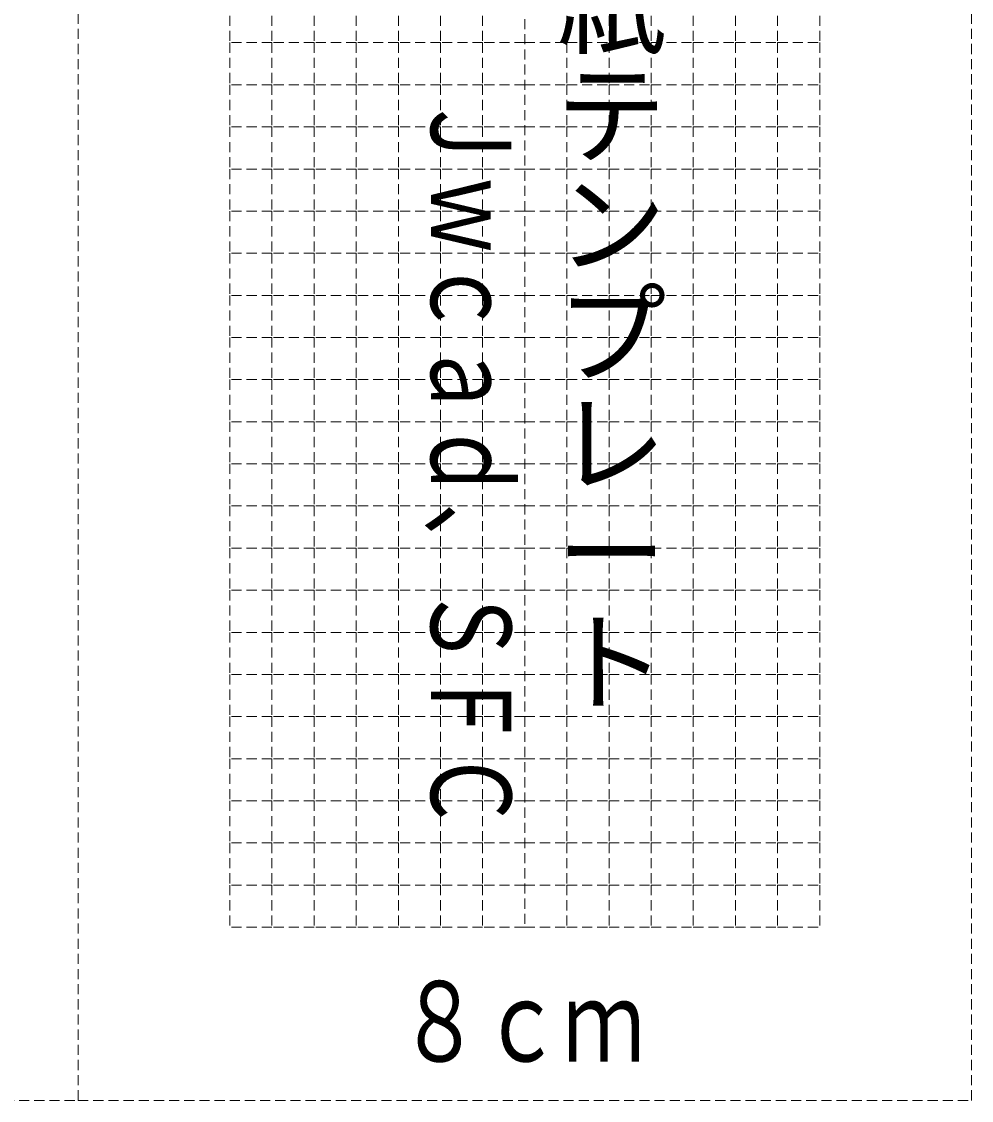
# Model space of a CAD drawing. Units: millimetres on the paper. Extents: x -148 to 311, y -210 to 210.
# Drawn here: x 197.9 to 310.6, y -126.3 to 1.8 of the extents above; entities that cross this region are included whole.
import ezdxf
from ezdxf.enums import TextEntityAlignment as Align

# ---------------------------------------------------------------- set-up
doc = ezdxf.new("R2010")
doc.units = ezdxf.units.MM
doc.linetypes.add('DASHED1', pattern=[1.8, 1.2, -0.6])
doc.layers.add('0-0', color=3, linetype='DASHED1', lineweight=9)
doc.styles.add('@ＭＳ ゴシック', font='')
doc.styles.add('ＭＳ ゴシック', font='')
doc.styles.get('@ＭＳ ゴシック').set_extended_font_data('@MS Gothic')
doc.styles.get('ＭＳ ゴシック').set_extended_font_data('MS Gothic')

msp = doc.modelspace()

# ---------------------------------------------------------------- linework, layer by layer
at = {"layer": '0-0'}
for p, q in [((204.566, -126.299), (204.566, 176.701)), ((310.566, -126.299), (310.566, 176.701)), ((257.566, 99.261), (257.566, -105.739)), ((247.566, 4.261), (247.566, -0.739)), ((252.566, 4.261), (252.566, -0.739)), ((262.566, 4.261), (262.566, -0.739)), ((267.566, 4.261), (267.566, -0.739)), ((247.566, -0.739), (247.566, -5.739)), ((252.566, -0.739), (252.566, -5.739)), ((262.566, -0.739), (262.566, -5.739)), ((267.566, -0.739), (267.566, -5.739)), ((247.566, -5.739), (247.566, -10.739)), ((252.566, -5.739), (252.566, -10.739)), ((262.566, -5.739), (262.566, -10.739)), ((267.566, -5.739), (267.566, -10.739)), ((247.566, -10.739), (247.566, -15.739)), ((252.566, -10.739), (252.566, -15.739)), ((262.566, -10.739), (262.566, -15.739)), ((267.566, -10.739), (267.566, -15.739)), ((247.566, -15.739), (247.566, -20.739)), ((252.566, -15.739), (252.566, -20.739)), ((262.566, -15.739), (262.566, -20.739)), ((267.566, -15.739), (267.566, -20.739)), ((247.566, -20.739), (247.566, -25.739)), ((252.566, -20.739), (252.566, -25.739)), ((262.566, -20.739), (262.566, -25.739)), ((267.566, -20.739), (267.566, -25.739)), ((247.566, -25.739), (247.566, -30.739)), ((252.566, -25.739), (252.566, -30.739)), ((262.566, -25.739), (262.566, -30.739)), ((267.566, -25.739), (267.566, -30.739)), ((247.566, -30.739), (247.566, -35.739)), ((252.566, -30.739), (252.566, -35.739)), ((262.566, -30.739), (262.566, -35.739)), ((267.566, -30.739), (267.566, -35.739)), ((247.566, -35.739), (247.566, -40.739)), ((252.566, -35.739), (252.566, -40.739)), ((262.566, -35.739), (262.566, -40.739)), ((267.566, -35.739), (267.566, -40.739)), ((247.566, -40.739), (247.566, -45.739)), ((252.566, -40.739), (252.566, -45.739)), ((262.566, -40.739), (262.566, -45.739)), ((267.566, -40.739), (267.566, -45.739)), ((247.566, -45.739), (247.566, -50.739)), ((252.566, -45.739), (252.566, -50.739)), ((262.566, -45.739), (262.566, -50.739)), ((267.566, -45.739), (267.566, -50.739)), ((247.566, -50.739), (247.566, -55.739)), ((252.566, -50.739), (252.566, -55.739)), ((262.566, -50.739), (262.566, -55.739)), ((267.566, -50.739), (267.566, -55.739)), ((247.566, -55.739), (247.566, -60.739)), ((252.566, -55.739), (252.566, -60.739)), ((262.566, -55.739), (262.566, -60.739)), ((267.566, -55.739), (267.566, -60.739)), ((247.566, -60.739), (247.566, -65.739)), ((252.566, -60.739), (252.566, -65.739)), ((262.566, -60.739), (262.566, -65.739)), ((267.566, -60.739), (267.566, -65.739)), ((247.566, -65.739), (247.566, -70.739)), ((252.566, -65.739), (252.566, -70.739)), ((262.566, -65.739), (262.566, -70.739)), ((267.566, -65.739), (267.566, -70.739)), ((247.566, -70.739), (247.566, -75.739)), ((252.566, -70.739), (252.566, -75.739)), ((262.566, -70.739), (262.566, -75.739)), ((267.566, -70.739), (267.566, -75.739)), ((247.566, -75.739), (247.566, -80.739)), ((252.566, -75.739), (252.566, -80.739)), ((262.566, -75.739), (262.566, -80.739)), ((267.566, -75.739), (267.566, -80.739)), ((247.566, -80.739), (247.566, -85.739)), ((252.566, -80.739), (252.566, -85.739)), ((262.566, -80.739), (262.566, -85.739)), ((267.566, -80.739), (267.566, -85.739)), ((247.566, -85.739), (247.566, -90.739)), ((252.566, -85.739), (252.566, -90.739)), ((262.566, -85.739), (262.566, -90.739)), ((267.566, -85.739), (267.566, -90.739)), ((247.566, -90.739), (247.566, -95.739)), ((252.566, -90.739), (252.566, -95.739)), ((262.566, -90.739), (262.566, -95.739)), ((267.566, -90.739), (267.566, -95.739)), ((247.566, -95.739), (247.566, -100.739)), ((252.566, -95.739), (252.566, -100.739)), ((262.566, -95.739), (262.566, -100.739)), ((267.566, -95.739), (267.566, -100.739)), ((247.566, -100.739), (247.566, -105.739)), ((252.566, -100.739), (252.566, -105.739)), ((262.566, -100.739), (262.566, -105.739)), ((267.566, -100.739), (267.566, -105.739)), ((227.566, -105.739), (222.566, -105.739)), ((232.566, -105.739), (227.566, -105.739)), ((237.566, -105.739), (232.566, -105.739)), ((242.566, -105.739), (237.566, -105.739)), ((247.566, -105.739), (242.566, -105.739)), ((267.566, -105.739), (272.566, -105.739)), ((272.566, -105.739), (277.566, -105.739)), ((277.566, -105.739), (282.566, -105.739)), ((282.566, -105.739), (287.566, -105.739)), ((287.566, -105.739), (292.566, -105.739)), ((98.566, -126.299), (204.566, -126.299)), ((204.566, -126.299), (310.566, -126.299))]:
    msp.add_line(p, q, dxfattribs=at)
for points in [[(227.566, 4.261), (222.566, 4.261), (222.566, -0.739)], [(232.566, 4.261), (227.566, 4.261), (227.566, -0.739)], [(237.566, 4.261), (232.566, 4.261), (232.566, -0.739)], [(242.566, 4.261), (237.566, 4.261), (237.566, -0.739)], [(247.566, 4.261), (242.566, 4.261), (242.566, -0.739)], [(267.566, 4.261), (272.566, 4.261), (272.566, -0.739)], [(272.566, 4.261), (277.566, 4.261), (277.566, -0.739)], [(277.566, 4.261), (282.566, 4.261), (282.566, -0.739)], [(282.566, 4.261), (287.566, 4.261), (287.566, -0.739)], [(287.566, 4.261), (292.566, 4.261), (292.566, -0.739)], [(227.566, -0.739), (222.566, -0.739), (222.566, -5.739)], [(232.566, -0.739), (227.566, -0.739), (227.566, -5.739)], [(237.566, -0.739), (232.566, -0.739), (232.566, -5.739)], [(242.566, -0.739), (237.566, -0.739), (237.566, -5.739)], [(247.566, -0.739), (242.566, -0.739), (242.566, -5.739)], [(257.566, -0.739), (252.566, -0.739), (247.566, -0.739)], [(257.566, -0.739), (262.566, -0.739), (267.566, -0.739)], [(267.566, -0.739), (272.566, -0.739), (272.566, -5.739)], [(272.566, -0.739), (277.566, -0.739), (277.566, -5.739)], [(277.566, -0.739), (282.566, -0.739), (282.566, -5.739)], [(282.566, -0.739), (287.566, -0.739), (287.566, -5.739)], [(287.566, -0.739), (292.566, -0.739), (292.566, -5.739)], [(227.566, -5.739), (222.566, -5.739), (222.566, -10.739)], [(232.566, -5.739), (227.566, -5.739), (227.566, -10.739)], [(237.566, -5.739), (232.566, -5.739), (232.566, -10.739)], [(242.566, -5.739), (237.566, -5.739), (237.566, -10.739)], [(247.566, -5.739), (242.566, -5.739), (242.566, -10.739)], [(257.566, -5.739), (252.566, -5.739), (247.566, -5.739)], [(257.566, -5.739), (262.566, -5.739), (267.566, -5.739)], [(267.566, -5.739), (272.566, -5.739), (272.566, -10.739)], [(272.566, -5.739), (277.566, -5.739), (277.566, -10.739)], [(277.566, -5.739), (282.566, -5.739), (282.566, -10.739)], [(282.566, -5.739), (287.566, -5.739), (287.566, -10.739)], [(287.566, -5.739), (292.566, -5.739), (292.566, -10.739)], [(227.566, -10.739), (222.566, -10.739), (222.566, -15.739)], [(232.566, -10.739), (227.566, -10.739), (227.566, -15.739)], [(237.566, -10.739), (232.566, -10.739), (232.566, -15.739)], [(242.566, -10.739), (237.566, -10.739), (237.566, -15.739)], [(247.566, -10.739), (242.566, -10.739), (242.566, -15.739)], [(257.566, -10.739), (252.566, -10.739), (247.566, -10.739)], [(257.566, -10.739), (262.566, -10.739), (267.566, -10.739)], [(267.566, -10.739), (272.566, -10.739), (272.566, -15.739)], [(272.566, -10.739), (277.566, -10.739), (277.566, -15.739)], [(277.566, -10.739), (282.566, -10.739), (282.566, -15.739)], [(282.566, -10.739), (287.566, -10.739), (287.566, -15.739)], [(287.566, -10.739), (292.566, -10.739), (292.566, -15.739)], [(227.566, -15.739), (222.566, -15.739), (222.566, -20.739)], [(232.566, -15.739), (227.566, -15.739), (227.566, -20.739)], [(237.566, -15.739), (232.566, -15.739), (232.566, -20.739)], [(242.566, -15.739), (237.566, -15.739), (237.566, -20.739)], [(247.566, -15.739), (242.566, -15.739), (242.566, -20.739)], [(257.566, -15.739), (252.566, -15.739), (247.566, -15.739)], [(257.566, -15.739), (262.566, -15.739), (267.566, -15.739)], [(267.566, -15.739), (272.566, -15.739), (272.566, -20.739)], [(272.566, -15.739), (277.566, -15.739), (277.566, -20.739)], [(277.566, -15.739), (282.566, -15.739), (282.566, -20.739)], [(282.566, -15.739), (287.566, -15.739), (287.566, -20.739)], [(287.566, -15.739), (292.566, -15.739), (292.566, -20.739)], [(227.566, -20.739), (222.566, -20.739), (222.566, -25.739)], [(232.566, -20.739), (227.566, -20.739), (227.566, -25.739)], [(237.566, -20.739), (232.566, -20.739), (232.566, -25.739)], [(242.566, -20.739), (237.566, -20.739), (237.566, -25.739)], [(247.566, -20.739), (242.566, -20.739), (242.566, -25.739)], [(257.566, -20.739), (252.566, -20.739), (247.566, -20.739)], [(257.566, -20.739), (262.566, -20.739), (267.566, -20.739)], [(267.566, -20.739), (272.566, -20.739), (272.566, -25.739)], [(272.566, -20.739), (277.566, -20.739), (277.566, -25.739)], [(277.566, -20.739), (282.566, -20.739), (282.566, -25.739)], [(282.566, -20.739), (287.566, -20.739), (287.566, -25.739)], [(287.566, -20.739), (292.566, -20.739), (292.566, -25.739)], [(227.566, -25.739), (222.566, -25.739), (222.566, -30.739)], [(232.566, -25.739), (227.566, -25.739), (227.566, -30.739)], [(237.566, -25.739), (232.566, -25.739), (232.566, -30.739)], [(242.566, -25.739), (237.566, -25.739), (237.566, -30.739)], [(247.566, -25.739), (242.566, -25.739), (242.566, -30.739)], [(257.566, -25.739), (252.566, -25.739), (247.566, -25.739)], [(257.566, -25.739), (262.566, -25.739), (267.566, -25.739)], [(267.566, -25.739), (272.566, -25.739), (272.566, -30.739)], [(272.566, -25.739), (277.566, -25.739), (277.566, -30.739)], [(277.566, -25.739), (282.566, -25.739), (282.566, -30.739)], [(282.566, -25.739), (287.566, -25.739), (287.566, -30.739)], [(287.566, -25.739), (292.566, -25.739), (292.566, -30.739)], [(227.566, -30.739), (222.566, -30.739), (222.566, -35.739)], [(232.566, -30.739), (227.566, -30.739), (227.566, -35.739)], [(237.566, -30.739), (232.566, -30.739), (232.566, -35.739)], [(242.566, -30.739), (237.566, -30.739), (237.566, -35.739)], [(247.566, -30.739), (242.566, -30.739), (242.566, -35.739)], [(257.566, -30.739), (252.566, -30.739), (247.566, -30.739)], [(257.566, -30.739), (262.566, -30.739), (267.566, -30.739)], [(267.566, -30.739), (272.566, -30.739), (272.566, -35.739)], [(272.566, -30.739), (277.566, -30.739), (277.566, -35.739)], [(277.566, -30.739), (282.566, -30.739), (282.566, -35.739)], [(282.566, -30.739), (287.566, -30.739), (287.566, -35.739)], [(287.566, -30.739), (292.566, -30.739), (292.566, -35.739)], [(227.566, -35.739), (222.566, -35.739), (222.566, -40.739)], [(232.566, -35.739), (227.566, -35.739), (227.566, -40.739)], [(237.566, -35.739), (232.566, -35.739), (232.566, -40.739)], [(242.566, -35.739), (237.566, -35.739), (237.566, -40.739)], [(247.566, -35.739), (242.566, -35.739), (242.566, -40.739)], [(257.566, -35.739), (252.566, -35.739), (247.566, -35.739)], [(257.566, -35.739), (262.566, -35.739), (267.566, -35.739)], [(267.566, -35.739), (272.566, -35.739), (272.566, -40.739)], [(272.566, -35.739), (277.566, -35.739), (277.566, -40.739)], [(277.566, -35.739), (282.566, -35.739), (282.566, -40.739)], [(282.566, -35.739), (287.566, -35.739), (287.566, -40.739)], [(287.566, -35.739), (292.566, -35.739), (292.566, -40.739)], [(227.566, -40.739), (222.566, -40.739), (222.566, -45.739)], [(232.566, -40.739), (227.566, -40.739), (227.566, -45.739)], [(237.566, -40.739), (232.566, -40.739), (232.566, -45.739)], [(242.566, -40.739), (237.566, -40.739), (237.566, -45.739)], [(247.566, -40.739), (242.566, -40.739), (242.566, -45.739)], [(257.566, -40.739), (252.566, -40.739), (247.566, -40.739)], [(257.566, -40.739), (262.566, -40.739), (267.566, -40.739)], [(267.566, -40.739), (272.566, -40.739), (272.566, -45.739)], [(272.566, -40.739), (277.566, -40.739), (277.566, -45.739)], [(277.566, -40.739), (282.566, -40.739), (282.566, -45.739)], [(282.566, -40.739), (287.566, -40.739), (287.566, -45.739)], [(287.566, -40.739), (292.566, -40.739), (292.566, -45.739)], [(227.566, -45.739), (222.566, -45.739), (222.566, -50.739)], [(232.566, -45.739), (227.566, -45.739), (227.566, -50.739)], [(237.566, -45.739), (232.566, -45.739), (232.566, -50.739)], [(242.566, -45.739), (237.566, -45.739), (237.566, -50.739)], [(247.566, -45.739), (242.566, -45.739), (242.566, -50.739)], [(257.566, -45.739), (252.566, -45.739), (247.566, -45.739)], [(257.566, -45.739), (262.566, -45.739), (267.566, -45.739)], [(267.566, -45.739), (272.566, -45.739), (272.566, -50.739)], [(272.566, -45.739), (277.566, -45.739), (277.566, -50.739)], [(277.566, -45.739), (282.566, -45.739), (282.566, -50.739)], [(282.566, -45.739), (287.566, -45.739), (287.566, -50.739)], [(287.566, -45.739), (292.566, -45.739), (292.566, -50.739)], [(227.566, -50.739), (222.566, -50.739), (222.566, -55.739)], [(232.566, -50.739), (227.566, -50.739), (227.566, -55.739)], [(237.566, -50.739), (232.566, -50.739), (232.566, -55.739)], [(242.566, -50.739), (237.566, -50.739), (237.566, -55.739)], [(247.566, -50.739), (242.566, -50.739), (242.566, -55.739)], [(257.566, -50.739), (252.566, -50.739), (247.566, -50.739)], [(257.566, -50.739), (262.566, -50.739), (267.566, -50.739)], [(267.566, -50.739), (272.566, -50.739), (272.566, -55.739)], [(272.566, -50.739), (277.566, -50.739), (277.566, -55.739)], [(277.566, -50.739), (282.566, -50.739), (282.566, -55.739)], [(282.566, -50.739), (287.566, -50.739), (287.566, -55.739)], [(287.566, -50.739), (292.566, -50.739), (292.566, -55.739)], [(227.566, -55.739), (222.566, -55.739), (222.566, -60.739)], [(232.566, -55.739), (227.566, -55.739), (227.566, -60.739)], [(237.566, -55.739), (232.566, -55.739), (232.566, -60.739)], [(242.566, -55.739), (237.566, -55.739), (237.566, -60.739)], [(247.566, -55.739), (242.566, -55.739), (242.566, -60.739)], [(257.566, -55.739), (252.566, -55.739), (247.566, -55.739)], [(257.566, -55.739), (262.566, -55.739), (267.566, -55.739)], [(267.566, -55.739), (272.566, -55.739), (272.566, -60.739)], [(272.566, -55.739), (277.566, -55.739), (277.566, -60.739)], [(277.566, -55.739), (282.566, -55.739), (282.566, -60.739)], [(282.566, -55.739), (287.566, -55.739), (287.566, -60.739)], [(287.566, -55.739), (292.566, -55.739), (292.566, -60.739)], [(227.566, -60.739), (222.566, -60.739), (222.566, -65.739)], [(232.566, -60.739), (227.566, -60.739), (227.566, -65.739)], [(237.566, -60.739), (232.566, -60.739), (232.566, -65.739)], [(242.566, -60.739), (237.566, -60.739), (237.566, -65.739)], [(247.566, -60.739), (242.566, -60.739), (242.566, -65.739)], [(257.566, -60.739), (252.566, -60.739), (247.566, -60.739)], [(257.566, -60.739), (262.566, -60.739), (267.566, -60.739)], [(267.566, -60.739), (272.566, -60.739), (272.566, -65.739)], [(272.566, -60.739), (277.566, -60.739), (277.566, -65.739)], [(277.566, -60.739), (282.566, -60.739), (282.566, -65.739)], [(282.566, -60.739), (287.566, -60.739), (287.566, -65.739)], [(287.566, -60.739), (292.566, -60.739), (292.566, -65.739)], [(227.566, -65.739), (222.566, -65.739), (222.566, -70.739)], [(232.566, -65.739), (227.566, -65.739), (227.566, -70.739)], [(237.566, -65.739), (232.566, -65.739), (232.566, -70.739)], [(242.566, -65.739), (237.566, -65.739), (237.566, -70.739)], [(247.566, -65.739), (242.566, -65.739), (242.566, -70.739)], [(257.566, -65.739), (252.566, -65.739), (247.566, -65.739)], [(257.566, -65.739), (262.566, -65.739), (267.566, -65.739)], [(267.566, -65.739), (272.566, -65.739), (272.566, -70.739)], [(272.566, -65.739), (277.566, -65.739), (277.566, -70.739)], [(277.566, -65.739), (282.566, -65.739), (282.566, -70.739)], [(282.566, -65.739), (287.566, -65.739), (287.566, -70.739)], [(287.566, -65.739), (292.566, -65.739), (292.566, -70.739)], [(227.566, -70.739), (222.566, -70.739), (222.566, -75.739)], [(232.566, -70.739), (227.566, -70.739), (227.566, -75.739)], [(237.566, -70.739), (232.566, -70.739), (232.566, -75.739)], [(242.566, -70.739), (237.566, -70.739), (237.566, -75.739)], [(247.566, -70.739), (242.566, -70.739), (242.566, -75.739)], [(257.566, -70.739), (252.566, -70.739), (247.566, -70.739)], [(257.566, -70.739), (262.566, -70.739), (267.566, -70.739)], [(267.566, -70.739), (272.566, -70.739), (272.566, -75.739)], [(272.566, -70.739), (277.566, -70.739), (277.566, -75.739)], [(277.566, -70.739), (282.566, -70.739), (282.566, -75.739)], [(282.566, -70.739), (287.566, -70.739), (287.566, -75.739)], [(287.566, -70.739), (292.566, -70.739), (292.566, -75.739)], [(227.566, -75.739), (222.566, -75.739), (222.566, -80.739)], [(232.566, -75.739), (227.566, -75.739), (227.566, -80.739)], [(237.566, -75.739), (232.566, -75.739), (232.566, -80.739)], [(242.566, -75.739), (237.566, -75.739), (237.566, -80.739)], [(247.566, -75.739), (242.566, -75.739), (242.566, -80.739)], [(257.566, -75.739), (252.566, -75.739), (247.566, -75.739)], [(257.566, -75.739), (262.566, -75.739), (267.566, -75.739)], [(267.566, -75.739), (272.566, -75.739), (272.566, -80.739)], [(272.566, -75.739), (277.566, -75.739), (277.566, -80.739)], [(277.566, -75.739), (282.566, -75.739), (282.566, -80.739)], [(282.566, -75.739), (287.566, -75.739), (287.566, -80.739)], [(287.566, -75.739), (292.566, -75.739), (292.566, -80.739)], [(227.566, -80.739), (222.566, -80.739), (222.566, -85.739)], [(232.566, -80.739), (227.566, -80.739), (227.566, -85.739)], [(237.566, -80.739), (232.566, -80.739), (232.566, -85.739)], [(242.566, -80.739), (237.566, -80.739), (237.566, -85.739)], [(247.566, -80.739), (242.566, -80.739), (242.566, -85.739)], [(257.566, -80.739), (252.566, -80.739), (247.566, -80.739)], [(257.566, -80.739), (262.566, -80.739), (267.566, -80.739)], [(267.566, -80.739), (272.566, -80.739), (272.566, -85.739)], [(272.566, -80.739), (277.566, -80.739), (277.566, -85.739)], [(277.566, -80.739), (282.566, -80.739), (282.566, -85.739)], [(282.566, -80.739), (287.566, -80.739), (287.566, -85.739)], [(287.566, -80.739), (292.566, -80.739), (292.566, -85.739)], [(227.566, -85.739), (222.566, -85.739), (222.566, -90.739)], [(232.566, -85.739), (227.566, -85.739), (227.566, -90.739)], [(237.566, -85.739), (232.566, -85.739), (232.566, -90.739)], [(242.566, -85.739), (237.566, -85.739), (237.566, -90.739)], [(247.566, -85.739), (242.566, -85.739), (242.566, -90.739)], [(257.566, -85.739), (252.566, -85.739), (247.566, -85.739)], [(257.566, -85.739), (262.566, -85.739), (267.566, -85.739)], [(267.566, -85.739), (272.566, -85.739), (272.566, -90.739)], [(272.566, -85.739), (277.566, -85.739), (277.566, -90.739)], [(277.566, -85.739), (282.566, -85.739), (282.566, -90.739)], [(282.566, -85.739), (287.566, -85.739), (287.566, -90.739)], [(287.566, -85.739), (292.566, -85.739), (292.566, -90.739)], [(227.566, -90.739), (222.566, -90.739), (222.566, -95.739)], [(232.566, -90.739), (227.566, -90.739), (227.566, -95.739)], [(237.566, -90.739), (232.566, -90.739), (232.566, -95.739)], [(242.566, -90.739), (237.566, -90.739), (237.566, -95.739)], [(247.566, -90.739), (242.566, -90.739), (242.566, -95.739)], [(257.566, -90.739), (252.566, -90.739), (247.566, -90.739)], [(257.566, -90.739), (262.566, -90.739), (267.566, -90.739)], [(267.566, -90.739), (272.566, -90.739), (272.566, -95.739)], [(272.566, -90.739), (277.566, -90.739), (277.566, -95.739)], [(277.566, -90.739), (282.566, -90.739), (282.566, -95.739)], [(282.566, -90.739), (287.566, -90.739), (287.566, -95.739)], [(287.566, -90.739), (292.566, -90.739), (292.566, -95.739)], [(227.566, -95.739), (222.566, -95.739), (222.566, -100.739)], [(232.566, -95.739), (227.566, -95.739), (227.566, -100.739)], [(237.566, -95.739), (232.566, -95.739), (232.566, -100.739)], [(242.566, -95.739), (237.566, -95.739), (237.566, -100.739)], [(247.566, -95.739), (242.566, -95.739), (242.566, -100.739)], [(257.566, -95.739), (252.566, -95.739), (247.566, -95.739)], [(257.566, -95.739), (262.566, -95.739), (267.566, -95.739)], [(267.566, -95.739), (272.566, -95.739), (272.566, -100.739)], [(272.566, -95.739), (277.566, -95.739), (277.566, -100.739)], [(277.566, -95.739), (282.566, -95.739), (282.566, -100.739)], [(282.566, -95.739), (287.566, -95.739), (287.566, -100.739)], [(287.566, -95.739), (292.566, -95.739), (292.566, -100.739)], [(227.566, -100.739), (222.566, -100.739), (222.566, -105.739)], [(232.566, -100.739), (227.566, -100.739), (227.566, -105.739)], [(237.566, -100.739), (232.566, -100.739), (232.566, -105.739)], [(242.566, -100.739), (237.566, -100.739), (237.566, -105.739)], [(247.566, -100.739), (242.566, -100.739), (242.566, -105.739)], [(257.566, -100.739), (252.566, -100.739), (247.566, -100.739)], [(257.566, -100.739), (262.566, -100.739), (267.566, -100.739)], [(267.566, -100.739), (272.566, -100.739), (272.566, -105.739)], [(272.566, -100.739), (277.566, -100.739), (277.566, -105.739)], [(277.566, -100.739), (282.566, -100.739), (282.566, -105.739)], [(282.566, -100.739), (287.566, -100.739), (287.566, -105.739)], [(287.566, -100.739), (292.566, -100.739), (292.566, -105.739)], [(257.566, -105.739), (252.566, -105.739), (247.566, -105.739)], [(257.566, -105.739), (262.566, -105.739), (267.566, -105.739)]]:
    msp.add_lwpolyline(points, dxfattribs=at)

# ---------------------------------------------------------------- texts
at = {"layer": '0-0', "color": 7, "style": '@ＭＳ ゴシック'}
msp.add_text('（無料）背表紙テンプレート', height=9.531, rotation=270, dxfattribs=at).set_placement((260.066, 88.379), align=Align.BOTTOM_LEFT)
at = {"layer": '0-0', "color": 7, "style": 'ＭＳ ゴシック', "width": 0.75}
msp.add_text('Ｊｗｃａｄ、ＳＦＣ', height=9.531, rotation=270, dxfattribs=at).set_placement((243.566, -6.621), align=Align.BOTTOM_LEFT)
msp.add_text('８ｃｍ', height=9.531, dxfattribs=at).set_placement((242.566, -124.54), align=Align.BOTTOM_LEFT)

doc.saveas('drawing.dxf')
